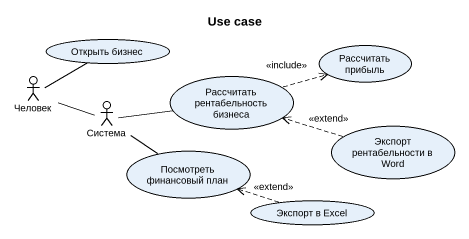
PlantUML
@startuml
title Use case
usecase "Открыть бизнес" as Открыть_бизнес
usecase "Рассчитать прибыль" as Рассчитать_прибыль
actor Человек
actor Система
usecase "Рассчитать рентабельность бизнеса" as Рассчитать_рентабельность
usecase "Экспорт рентабельности в Word" as Экспорт_рентабельности_в
usecase "Посмотреть финансовый план" as Посмотреть_финансовый_план
usecase "Экспорт в Excel" as Экспорт_в_Excel
Человек -right- Открыть_бизнес
Человек -right- Система
Система -right- Рассчитать_рентабельность
Система -- Посмотреть_финансовый_план
Рассчитать_рентабельность .right.> Рассчитать_прибыль : <<include>>
Экспорт_рентабельности_в .left.> Рассчитать_рентабельность : <<extend>>
Экспорт_в_Excel .left.> Посмотреть_финансовый_план : <<extend>>
@enduml
